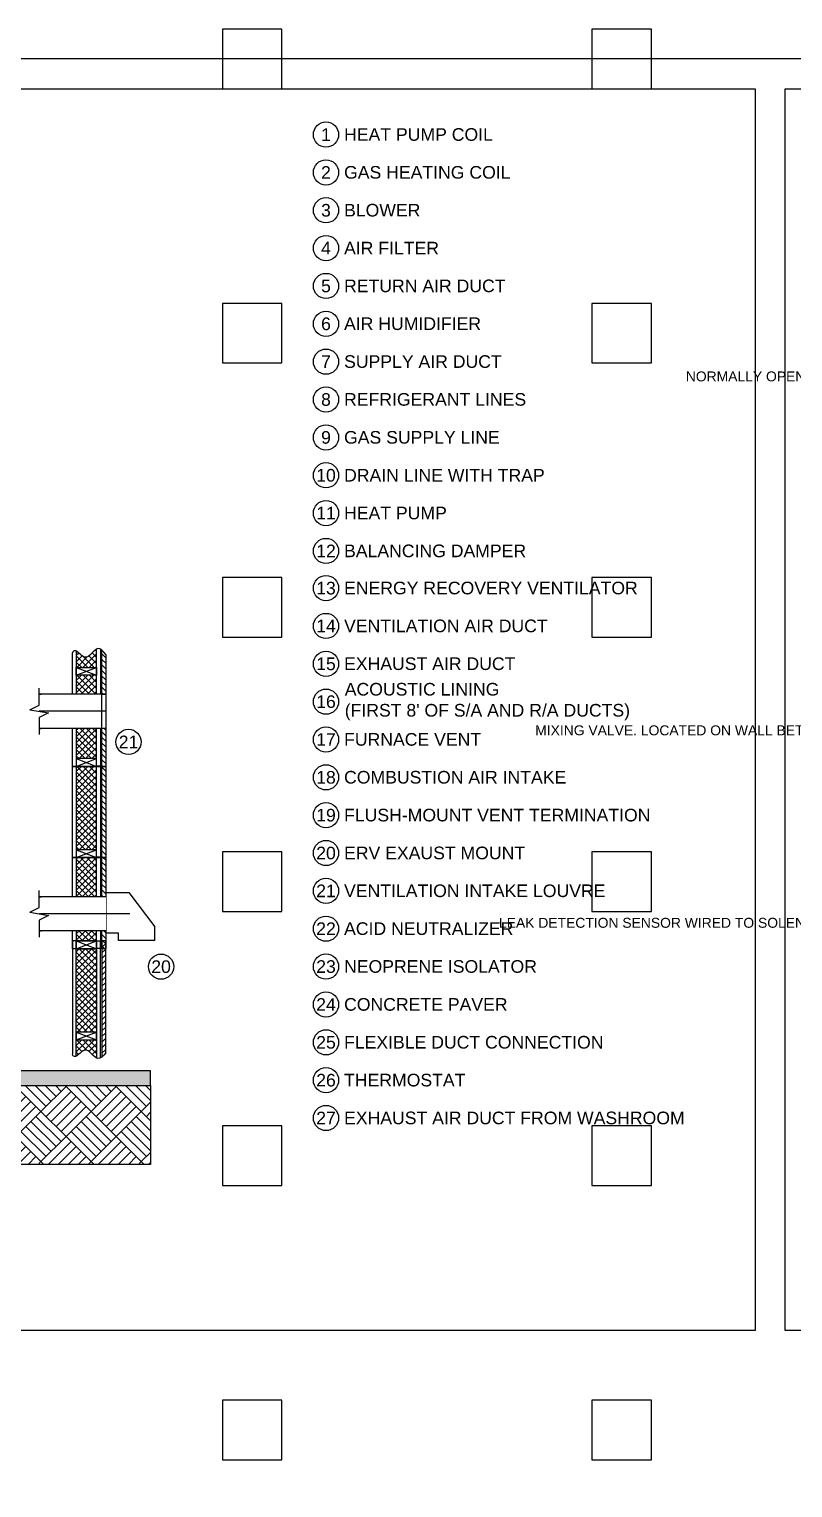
# Model space of a CAD drawing. Header units: millimetres. Extents: x -265298 to 39086, y 16803 to 136893.
# Drawn here: x -40405 to -32593, y 76256 to 91173 of the extents above; entities that cross this region are included whole.
import ezdxf
from ezdxf import colors
from ezdxf.entities.mleader import LeaderData, LeaderLine
from ezdxf.enums import TextEntityAlignment as Align
from ezdxf.math import Vec2, Vec3

# ---------------------------------------------------------------- set-up
doc = ezdxf.new("R2010")
doc.units = ezdxf.units.MM
doc.header["$LTSCALE"] = 25
doc.linetypes.add('schedules_symbols_notes$0$CENTER2', pattern=[1.125, 0.75, -0.125, 0.125, -0.125])
for name, color, linetype in [('schedules_symbols_notes$0$M-ANNO', 11, 'Continuous'), ('schedules_symbols_notes$0$M-CENTER', 33, 'schedules_symbols_notes$0$CENTER2'), ('schedules_symbols_notes$0$M-DETAIL CLR11', 11, 'Continuous'), ('schedules_symbols_notes$0$M-HVAC-EXHS-DUCT', 5, 'Continuous'), ('schedules_symbols_notes$0$M-HVAC-SUPP-DUCT', 4, 'Continuous')]:
    doc.layers.add(name, color=color, linetype=linetype)
doc.styles.add('schedules_symbols_notes$0$RDZENG', font='micross.ttf', dxfattribs={"height": 2})
doc.styles.add('schedules_symbols_notes$0$RDZENG_0.25', font='micross.ttf', dxfattribs={"height": 4})

# ---------------------------------------------------------------- blocks, each defined once
blk = doc.blocks.new('*U319')
at = {"layer": 'Defpoints'}
blk.add_lwpolyline([(-304.8, -304.8), (304.8, -304.8), (304.8, 304.8), (-304.8, 304.8)], close=True, dxfattribs=at)
blk = doc.blocks.new('*U321')
at = {"layer": 'Defpoints', "color": 0, "linetype": 'ByBlock', "lineweight": -2, "transparency": 16777216}
for p in [(15118, 28041), (18898, 28041), (15118, 25237), (18898, 25237), (15118, 22433), (18898, 22433), (15118, 19629), (18898, 19629), (15118, 16825), (18898, 16825), (15118, 14021), (18898, 14021)]:
    blk.add_blockref('*U319', p, dxfattribs=at)
blk = doc.blocks.new('schedules_symbols_notes$0$A$C5ACE41D7')
h = blk.add_hatch()
h.set_pattern_fill('ANSI31', color=256, scale=10, style=0)
h.set_pattern_definition([(45, (-14703.144, -6128.736), (-22.45064, 22.45064), [])])
edge = h.paths.add_edge_path()
edge.add_line((-156, 0), (-156, -734))
edge.add_line((-156, -734), (-125, -734))
edge.add_line((-125, -734), (-125, 0))
h = blk.add_hatch()
h.set_pattern_fill('INSULATION', color=256, scale=10, style=0)
h.set_pattern_definition([(45, (-14703.144, -6128.736), (-25.14472, 25.14472), []), (135, (-14703.144, -6128.736), (-25.14472, -25.14472), [])])
h.paths.add_polyline_path([(82, 0), (-82, 0), (-82, -671), (82, -671)])
for p, q in [((113, 0), (-156, 0)), ((82, -671), (-82, -734)), ((82, -734), (-82, -671))]:
    blk.add_line(p, q)
for points in [[(-156, 0), (-156, -734), (-125, -734), (-125, 0)], [(-113, 0), (-113, -732), (-82, -732), (-82, 0)], [(-82, 0), (82, 0)], [(82, 0), (82, -734), (113, -734), (113, 0)]]:
    blk.add_lwpolyline(points)
blk.add_lwpolyline([(82, -734), (-82, -734), (-82, -671), (82, -671)], close=True)
blk = doc.blocks.new('schedules_symbols_notes$0$A$C5ACE41DD')
h = blk.add_hatch()
h.set_pattern_fill('INSULATION', color=256, scale=10, style=0)
h.set_pattern_definition([(45, (-14703.144, -5394.925), (-25.14472, 25.14472), []), (135, (-14703.144, -5394.925), (-25.14472, -25.14472), [])])
h.paths.add_polyline_path([(82, 734), (-82, 734), (-82, 63), (82, 63)])
edge = h.paths.add_edge_path()
edge.add_line((82, 796), (82, 928))
edge.add_spline(control_points=[(82, 928), (62, 917), (-2, 833), (-52, 930), (-82, 945)], knot_values=[91.647441, 91.647441, 91.647441, 91.647441, 165.163231, 279.58537, 279.58537, 279.58537, 279.58537], degree=3, periodic=0)
edge.add_line((-82, 945), (-82, 796))
edge.add_line((-82, 796), (82, 796))
h = blk.add_hatch()
h.set_pattern_fill('ANSI31', color=256, scale=10, style=0)
h.set_pattern_definition([(45, (-14703.144, -5394.925), (-22.45064, 22.45064), [])])
edge = h.paths.add_edge_path()
edge.add_line((-156, 902), (-156, 0))
edge.add_line((-156, 0), (-125, 0))
edge.add_line((-125, 0), (-125, 935))
for p, q in [((82, 734), (-82, 796)), ((82, 796), (-82, 734)), ((82, 63), (-82, 0)), ((82, 0), (-82, 63))]:
    blk.add_line(p, q)
for points in [[(-113, 943), (-113, 2), (-82, 2), (-82, 945)], [(-156, 902), (-156, 0), (-125, 0), (-125, 935)], [(82, 928), (82, 0), (113, 0), (113, 913)]]:
    blk.add_lwpolyline(points)
for points in [[(82, 796), (-82, 796), (-82, 734), (82, 734)], [(82, 0), (-82, 0), (-82, 63), (82, 63)]]:
    blk.add_lwpolyline(points, close=True)
blk.add_spline([(-156, 902), (-93, 948), (14, 879), (103, 928), (113, 913)], degree=3)
blk = doc.blocks.new('schedules_symbols_notes$0$KEYED NOTE_0.25')
at = {"layer": 'schedules_symbols_notes$0$M-ANNO'}
blk.add_circle((0, 0), 4, dxfattribs=at)
at = {"layer": 'schedules_symbols_notes$0$M-ANNO', "style": 'schedules_symbols_notes$0$RDZENG_0.25'}
blk.add_attdef('#', text='', height=4, dxfattribs=at).set_placement((0, 0), align=Align.MIDDLE_CENTER)
blk = doc.blocks.new('*U213')
for p, q in [((3.5, 0), (-2, 0)), ((4.97, -3.03), (3.5, 0)), ((6.03, 3.03), (4.97, -3.03)), ((6.03, 3.03), (7.5, 0)), ((7.5, 0), (13, 0))]:
    blk.add_line(p, q)
at = {"layer": 'Defpoints', "color": 123}
for p, q in [((0, 0), (0, -0.64)), ((11, 0), (11, -0.64))]:
    blk.add_line(p, q, dxfattribs=at)
blk = doc.blocks.new('schedules_symbols_notes$0$A$Cbf4c63aa')
at = {"layer": 'schedules_symbols_notes$0$M-ANNO'}
blk.add_lwpolyline([(-400, 0), (0, 0), (0, -500), (-400, -500)], close=True, dxfattribs=at)
ml = blk.add_multileader_mtext('Standard', dxfattribs=at)
ml.set_content('DOMESTIC HOT WATER RECIRCULATION PUMP', color=256, style='schedules_symbols_notes$0$RDZENG')
ml.set_leader_properties()
ml.build(insert=Vec2(0, 0))
ml.multileader.update_dxf_attribs({"text_right_attachment_type": 3, "dogleg_length": 1})
ctx = ml.context
ctx.base_point, ctx.plane_origin = Vec3(-329.201, -61.196), Vec3(-259.469, -81.062)
ctx.right_attachment, ctx.text_align_type = 3, 2
notes = []
notes.append((ctx, [(0, (1, 1, 0), (-259.469, -67.999), (-1, 0), 2, [(0, [(-259.469, -90.093)], 0, [])])]))
ctx.mtext.insert, ctx.mtext.width, ctx.mtext.alignment, ctx.mtext.flow_direction = Vec3(-263.469, -59.162), 68.41432, 3, 5
ml = blk.add_multileader_mtext('Standard', dxfattribs=at)
ml.set_content('NORMALLY OPEN SOLENOID VALVE (120/1/60)', color=256, style='schedules_symbols_notes$0$RDZENG')
ml.set_leader_properties()
ml.build(insert=Vec2(0, 0))
ml.multileader.update_dxf_attribs({"text_right_attachment_type": 3, "dogleg_length": 1})
ctx = ml.context
ctx.base_point, ctx.plane_origin = Vec3(-364.682, -116.411), Vec3(-310.851, -132.445)
ctx.right_attachment, ctx.text_align_type = 3, 2
notes.append((ctx, [(0, (1, 1, 0), (-263.069, -129.949), (-1, 0), 49.783, [(0, [(-263.069, -141.476)], 0, [])])]))
ctx.mtext.insert, ctx.mtext.width, ctx.mtext.alignment, ctx.mtext.flow_direction = Vec3(-314.851, -113.825), 68.41432, 3, 5
ml = blk.add_multileader_mtext('Standard', dxfattribs=at)
ml.set_content('MIXING VALVE. LOCATED ON WALL BETWEEN 765 mm (30") AND 1500 mm (60") AFF. ', color=256, style='schedules_symbols_notes$0$RDZENG')
ml.set_leader_properties()
ml.build(insert=Vec2(0, 0))
ml.multileader.update_dxf_attribs({"text_right_attachment_type": 3, "dogleg_length": 1})
ctx = ml.context
ctx.base_point, ctx.plane_origin = Vec3(-356.249, -258.911), Vec3(-250.514, -242.699)
ctx.right_attachment, ctx.text_align_type = 3, 2
notes.append((ctx, [(0, (1, 1, 0), (-262.047, -272.449), (-1, 0), 11.266, [(0, [(-250.514, -242.699)], 0, [])])]))
ctx.mtext.insert, ctx.mtext.width, ctx.mtext.alignment, ctx.mtext.flow_direction = Vec3(-275.313, -256.324), 90.96667, 3, 5
ml = blk.add_multileader_mtext('Standard', dxfattribs=at)
ml.set_content('LEAK DETECTION SENSOR WIRED TO SOLENOID VALVE. UPON DETECTION OF WATER, SOLENOID TO CLOSE', color=256, style='schedules_symbols_notes$0$RDZENG')
ml.set_leader_properties()
ml.build(insert=Vec2(0, 0))
ml.multileader.update_dxf_attribs({"text_right_attachment_type": 3, "dogleg_length": 1})
ctx = ml.context
ctx.base_point, ctx.plane_origin = Vec3(-320.373, -336.208), Vec3(-224.913, -319.997)
ctx.right_attachment, ctx.text_align_type = 3, 2
notes.append((ctx, [(0, (1, 1, 0), (-203.314, -349.746), (-1, 0), 11.266, [(0, [(-181.532, -349.746)], 0, [])])]))
ctx.mtext.insert, ctx.mtext.width, ctx.mtext.alignment, ctx.mtext.flow_direction = Vec3(-216.581, -333.814), 105.7599, 3, 5
ml = blk.add_multileader_mtext('Standard', dxfattribs=at)
ml.set_content('DRAIN PAN', color=256, style='schedules_symbols_notes$0$RDZENG')
ml.set_leader_properties()
ml.build(insert=Vec2(0, 0))
ml.multileader.update_dxf_attribs({"text_right_attachment_type": 3, "dogleg_length": 1})
ctx = ml.context
ctx.base_point, ctx.plane_origin = Vec3(-204.815, -381.037), Vec3(-204.516, -370.018)
ctx.right_attachment, ctx.text_align_type = 3, 2
notes.append((ctx, [(0, (1, 1, 0), (-165.531, -381.037), (-1, 0), 5.818, [(0, [(-165.531, -354.007)], 0, [])])]))
ctx.mtext.insert, ctx.mtext.width, ctx.mtext.alignment, ctx.mtext.flow_direction = Vec3(-173.35, -379.036), 29.95269, 3, 5
for ctx, leaders in notes:
    for number, flags, end, landing, length, lines in leaders:
        leader = LeaderData()
        leader.index, (leader.has_last_leader_line, leader.has_dogleg_vector, leader.attachment_direction) = number, flags
        leader.last_leader_point, leader.dogleg_vector, leader.dogleg_length = Vec3(end), Vec3(landing), length
        for number, points, colour, breaks in lines:
            line = LeaderLine()
            line.index, line.vertices, line.color, line.breaks = number, Vec3.list(points), colors.encode_raw_color(colour), breaks
            leader.lines.append(line)
        ctx.leaders.append(leader)

msp = doc.modelspace()

# ---------------------------------------------------------------- hatches: boundary and pattern name
at = {"layer": 'schedules_symbols_notes$0$M-DETAIL CLR11'}
h = msp.add_hatch(dxfattribs=at)
h.set_pattern_fill('CONCRETE1', color=256, scale=12.7, style=0)
h.set_pattern_definition([(0, (-66715.66, 76769), (258.064, 258.064), [32.258, -225.806]), (90, (-66715.66, 76769), (-258.064, 258.064), [32.258, -225.806]), (135, (-66683.4, 76769.01), (-258.064, 2e-14), [45.6197, -319.338]), (0, (-66683.4, 76914.17), (258.064, 258.064), [32.258, -225.806]), (45, (-66667.27, 76898.04), (0, 258.064), [22.8098, -342.1478]), (135, (-66667.27, 76898.04), (-258.064, 2e-14), [22.8098, -342.1478]), (0, (-66586.63, 76978.69), (258.064, 258.064), [45.6197, -212.4443]), (45, (-66586.63, 76978.69), (0, 258.064), [32.258, -332.6996]), (135, (-66541.01, 76978.69), (-258.064, 2e-14), [32.258, -332.6996]), (90, (-66538.24, 76833.53), (-258.064, 258.064), [32.258, -225.806]), (45, (-66538.24, 76833.53), (0, 258.064), [22.8098, -342.1478]), (135, (-66522.11, 76849.65), (-258.064, 2e-14), [22.8098, -342.1478]), (0, (-66683.4, 76833.53), (258.064, 258.064), [16.129, -216.1286]), (0, (-66489.85, 76898.04), (258.064, 258.064), [16.129, -216.1286]), (90, (-66570.5, 76930.3), (-258.064, 258.064), [16.129, -216.1286]), (135, (-66538.24, 76785.14), (-258.064, 2e-14), [22.8098, -342.1478]), (135, (-66651.14, 76962.56), (-258.064, 2e-14), [22.8098, -342.1478]), (45, (-66594.7, 76853.69), (0, 258.064), [22.8098, -342.1478]), (90, (-66626.95, 76801.27), (-258.064, 258.064), [4.0322, -254.0317]), (90, (-66614.85, 76910.14), (-258.064, 258.064), [4.0322, -254.0317]), (90, (-66493.9, 76954.5), (-258.064, 258.064), [4.0322, -254.0317]), (90, (-66489.85, 76817.4), (-258.064, 258.064), [4.0322, -254.0317])])
h.paths.add_polyline_path([(-39163, 80519), (-51704, 80519), (-51704, 80369), (-39163, 80369)])
h = msp.add_hatch(dxfattribs=at)
h.set_pattern_fill('EARTH2', color=256, scale=38.1, style=0)
h.set_pattern_definition([(45, (-66715.66, 76769), (0, 513.2216), [362.9025, -362.9025]), (45, (-66767, 76820.33), (0, 513.2216), [362.9025, -362.9025]), (45, (-66818.3, 76871.65), (0, 513.2216), [362.9025, -362.9025]), (45, (-66869.63, 76922.98), (0, 513.2216), [362.9025, -362.9025]), (45, (-66920.95, 76974.3), (0, 513.2216), [362.9025, -362.9025]), (45, (-66972.27, 77025.62), (0, 513.2216), [362.9025, -362.9025]), (135, (-66715.66, 76769), (-513.2216, 3e-14), [362.9025, -362.9025]), (135, (-66767, 76717.7), (-513.2216, 3e-14), [362.9025, -362.9025]), (135, (-66818.3, 76666.37), (-513.2216, 3e-14), [362.9025, -362.9025]), (135, (-66869.63, 76615.04), (-513.2216, 3e-14), [362.9025, -362.9025]), (135, (-66920.95, 76563.72), (-513.2216, 3e-14), [362.9025, -362.9025]), (135, (-66972.27, 76512.4), (-513.2216, 3e-14), [362.9025, -362.9025])])
h.paths.add_polyline_path([(-51704, 80369), (-39163, 80369), (-39163, 79562), (-51704, 79562)])

# ---------------------------------------------------------------- linework, layer by layer
at = {"layer": 'Defpoints', "color": 255}
msp.add_lwpolyline([(-53242, 62827), (-15447, 62827), (-15447, 90869), (-53242, 90869)], close=True, dxfattribs=at)
at = {"layer": 'schedules_symbols_notes$0$M-DETAIL CLR11'}
for points in [[(-39163, 80519), (-51704, 80519), (-51704, 80369), (-39163, 80369)], [(-51704, 80369), (-39163, 80369), (-39163, 79562), (-51704, 79562)]]:
    msp.add_lwpolyline(points, close=True, dxfattribs=at)
at = {"layer": 'schedules_symbols_notes$0$M-HVAC-EXHS-DUCT', "linetype": 'Continuous'}
for p, q in [((-39385, 82345), (-39119, 81994)), ((-39490, 81854), (-39490, 81928)), ((-39119, 81854), (-39119, 81994)), ((-39119, 81854), (-39490, 81854))]:
    msp.add_line(p, q, dxfattribs=at)

# ---------------------------------------------------------------- block references
at = {"layer": 'Defpoints'}
msp.add_blockref('*U321', (-53242, 62827), dxfattribs=at)
at = {"layer": 'schedules_symbols_notes$0$M-ANNO', "xscale": 32.258, "yscale": 32.258, "zscale": 32.258}
for p, values in [((-37369, 90095), {'#': '1'}), ((-37369, 89708), {'#': '2'}), ((-37369, 89321), {'#': '3'}), ((-37369, 88934), {'#': '4'}), ((-37369, 88547), {'#': '5'}), ((-37369, 88160), {'#': '6'}), ((-37369, 87773), {'#': '7'}), ((-37369, 87386), {'#': '8'}), ((-37369, 86998), {'#': '9'}), ((-37369, 86611), {'#': '10'}), ((-37369, 86224), {'#': '11'}), ((-37369, 85837), {'#': '12'}), ((-37369, 85457), {'#': '13'}), ((-37369, 85070), {'#': '14'}), ((-37369, 84683), {'#': '15'}), ((-37369, 84296), {'#': '16'}), ((-39389, 83884), {'#': '21'}), ((-37369, 83909), {'#': '17'}), ((-37369, 83522), {'#': '18'}), ((-37369, 83135), {'#': '19'}), ((-37369, 82748), {'#': '20'}), ((-37369, 82361), {'#': '21'}), ((-37369, 81974), {'#': '22'}), ((-39056, 81586), {'#': '20'}), ((-37369, 81587), {'#': '23'}), ((-37369, 81199), {'#': '24'}), ((-37369, 80812), {'#': '25'}), ((-37369, 80425), {'#': '26'}), ((-37369, 80038), {'#': '27'})]:
    msp.add_blockref('schedules_symbols_notes$0$KEYED NOTE_0.25', p, dxfattribs=at).add_auto_attribs(values)
at = {"layer": 'schedules_symbols_notes$0$M-DETAIL CLR11', "xscale": -1.27, "yscale": 1.27, "zscale": 1.27}
for name, p in [('schedules_symbols_notes$0$A$C5ACE41DD', (-39820, 83634)), ('schedules_symbols_notes$0$A$C5ACE41D7', (-39820, 83634)), ('schedules_symbols_notes$0$A$C5ACE41D7', (-39820, 82702))]:
    msp.add_blockref(name, p, dxfattribs=at)
at = {"layer": 'schedules_symbols_notes$0$M-DETAIL CLR11', "xscale": 1.27, "yscale": 1.27, "zscale": 1.27, "rotation": 180}
msp.add_blockref('schedules_symbols_notes$0$A$C5ACE41DD', (-39820, 81849), dxfattribs=at)

# ---------------------------------------------------------------- texts
at = {"layer": 'schedules_symbols_notes$0$M-ANNO', "width": 7007.26, "attachment_point": 4, "style": 'schedules_symbols_notes$0$RDZENG_0.25'}
for s, insert, char_height in [('HEAT PUMP COIL', (-37184, 90095), 129.03), ('BLOWER', (-37184, 89321), 129), ('AIR FILTER', (-37184, 88934), 129), ('AIR HUMIDIFIER ', (-37184, 88160), 129.03), ('HEAT PUMP', (-37184, 86224), 129), ('FURNACE VENT', (-37184, 83909), 129.03), ('THERMOSTAT', (-37184, 80425), 129)]:
    msp.add_mtext(s, dxfattribs=dict(at, insert=insert, char_height=char_height))

# ---------------------------------------------------------------- next in the draw order: block references
at = {"xscale": 25.4, "yscale": 25.4, "zscale": 25.4}
msp.add_blockref('schedules_symbols_notes$0$A$Cbf4c63aa', (-22512, 90564), dxfattribs=at)

# ---------------------------------------------------------------- next in the draw order: wipeouts: each hides what was drawn before it
msp.add_wipeout([(-39621, 81952), (-40302, 81952), (-40302, 82063), (-40206, 82109), (-40398, 82143), (-40302, 82189), (-40302, 82300), (-39621, 82300)])
msp.add_wipeout([(-39621, 84023), (-40302, 84023), (-40302, 84134), (-40206, 84180), (-40398, 84214), (-40302, 84260), (-40302, 84371), (-39621, 84371)]).dxf.layer = 'schedules_symbols_notes$0$M-DETAIL CLR11'

# ---------------------------------------------------------------- next in the draw order: linework, layer by layer
at = {"layer": 'schedules_symbols_notes$0$M-ANNO'}
msp.add_lwpolyline([(-52937, 90564), (-32977, 90564), (-32977, 77864), (-52937, 77864)], close=True, dxfattribs=at)
at = {"layer": 'schedules_symbols_notes$0$M-CENTER', "color": 11}
for p, q in [((-39621, 84197), (-40302, 84197)), ((-39375, 82126), (-40302, 82126))]:
    msp.add_line(p, q, dxfattribs=at)
at = {"layer": 'schedules_symbols_notes$0$M-DETAIL CLR11'}
msp.add_lwpolyline([(-39661, 84371), (-39621, 84371), (-39621, 84023), (-39661, 84023)], close=True, dxfattribs=at)
at = {"layer": 'schedules_symbols_notes$0$M-HVAC-EXHS-DUCT', "linetype": 'Continuous'}
for p, q in [((-39621, 82345), (-39385, 82345)), ((-39621, 82300), (-40302, 82300)), ((-39621, 81952), (-40302, 81952)), ((-39490, 81928), (-39621, 81928))]:
    msp.add_line(p, q, dxfattribs=at)
at = {"layer": 'schedules_symbols_notes$0$M-HVAC-SUPP-DUCT', "linetype": 'Continuous'}
for p, q in [((-39621, 84371), (-40302, 84371)), ((-39621, 84023), (-40302, 84023))]:
    msp.add_line(p, q, dxfattribs=at)

# ---------------------------------------------------------------- next in the draw order: block references
at = {"layer": 'schedules_symbols_notes$0$M-HVAC-EXHS-DUCT', "linetype": 'Continuous', "xscale": 31.65455914217181, "yscale": 31.65455914217181, "zscale": 31.65455914217181, "rotation": 90}
msp.add_blockref('*U213', (-40302, 81952), dxfattribs=at)
at = {"layer": 'schedules_symbols_notes$0$M-HVAC-SUPP-DUCT', "linetype": 'Continuous', "xscale": 31.65455914217181, "yscale": 31.65455914217181, "zscale": 31.65455914217181, "rotation": 90}
msp.add_blockref('*U213', (-40302, 84023), dxfattribs=at)

# ---------------------------------------------------------------- next in the draw order: texts
at = {"layer": 'schedules_symbols_notes$0$M-ANNO', "char_height": 129.03, "attachment_point": 4, "style": 'schedules_symbols_notes$0$RDZENG_0.25'}
for s, insert, width in [('GAS HEATING COIL', (-37184, 89708), 7007.26), ('RETURN AIR DUCT', (-37184, 88547), 7007.26), ('SUPPLY AIR DUCT', (-37184, 87773), 7007.26), ('REFRIGERANT LINES', (-37184, 87386), 7007.26), ('GAS SUPPLY LINE', (-37184, 86998), 7007.26), ('DRAIN LINE WITH TRAP', (-37184, 86611), 7007.26), ('BALANCING DAMPER', (-37184, 85837), 7007.26), ('ENERGY RECOVERY VENTILATOR', (-37184, 85457), 7007.26), ('VENTILATION AIR DUCT', (-37184, 85070), 7007.26), ('EXHAUST AIR DUCT', (-37184, 84683), 7007.26), ("ACOUSTIC LINING\\P(FIRST 8' OF S/A AND R/A DUCTS)", (-37177, 84296), 7007.26), ('COMBUSTION AIR INTAKE', (-37184, 83522), 7007.26), ('FLUSH-MOUNT VENT TERMINATION', (-37184, 83135), 7007.26), ('ERV EXAUST MOUNT', (-37184, 82748), 7007.26), ('VENTILATION INTAKE LOUVRE', (-37184, 82361), 7007.26), ('ACID NEUTRALIZER', (-37184, 81974), 7007.26), ('NEOPRENE ISOLATOR', (-37184, 81587), 7007.26), ('CONCRETE PAVER', (-37184, 81199), 7007.26), ('FLEXIBLE DUCT CONNECTION', (-37184, 80812), 7007.26), ('EXHAUST AIR DUCT FROM WASHROOM', (-37184, 80038), 3463.06)]:
    msp.add_mtext(s, dxfattribs=dict(at, insert=insert, width=width))

doc.saveas('drawing.dxf')
